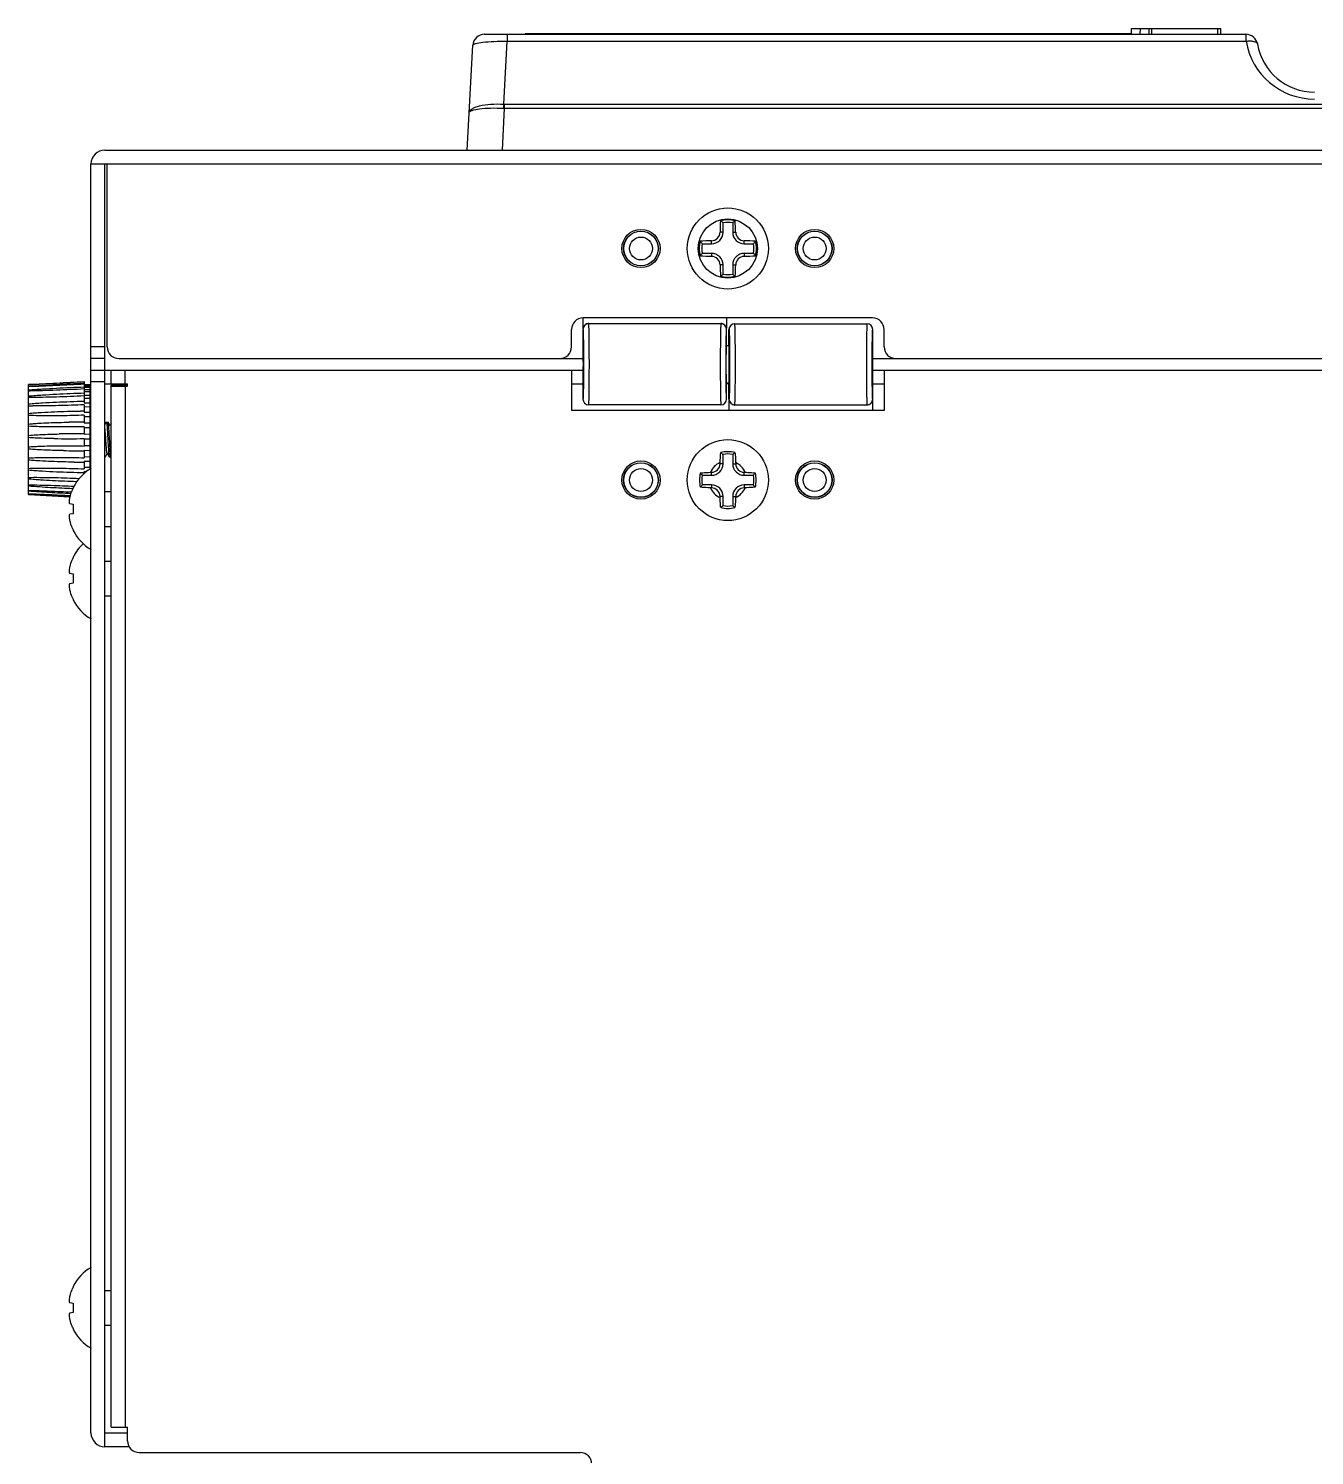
# Model space of a CAD drawing. Extents: x -425 to 6552, y -3049 to 3105.
# Drawn here: x 51.6 to 162.7, y -1162.9 to -1039.7 of the extents above; entities that cross this region are included whole.
import ezdxf

# ---------------------------------------------------------------- set-up
doc = ezdxf.new("R2010")
doc.units = 0
doc.layers.get('0').update_dxf_attribs({"linetype": 'CONTINUOUS'})

msp = doc.modelspace()

# ---------------------------------------------------------------- linework, layer by layer
at = {"color": 7, "linetype": 'CONTINUOUS'}
for p, q in [((90.99, -1040.19), (156.76, -1040.19)), ((92.95, -1040.19), (92.95, -1040.78)), ((94.51, -1040.14), (94.51, -1040.19)), ((146.87, -1040.14), (94.51, -1040.14)), ((146.51, -1040.14), (146.51, -1040.19)), ((146.87, -1040.19), (146.88, -1039.69)), ((146.88, -1039.69), (154.58, -1039.69)), ((147.63, -1040.19), (147.64, -1039.69)), ((148.39, -1040.19), (148.4, -1039.69)), ((148.62, -1040.19), (148.62, -1039.69)), ((154.33, -1040.19), (154.33, -1039.69)), ((154.59, -1040.19), (154.58, -1039.69)), ((156.76, -1040.19), (156.76, -1040.78)), ((89.51, -1050.19), (89.99, -1041.14)), ((92.66, -1046.22), (92.95, -1040.78)), ((92.95, -1040.78), (156.76, -1040.78)), ((92.66, -1046.22), (92.67, -1046.22)), ((92.67, -1046.22), (92.67, -1046.22)), ((92.67, -1046.22), (92.68, -1046.22)), ((92.68, -1046.22), (92.69, -1046.22)), ((92.69, -1046.22), (92.69, -1046.22)), ((92.69, -1046.22), (92.7, -1046.22)), ((92.7, -1046.22), (92.7, -1046.58)), ((92.7, -1046.22), (256.35, -1046.22)), ((92.7, -1046.58), (92.51, -1050.19)), ((92.7, -1046.58), (256.34, -1046.58)), ((58.21, -1050.19), (320.81, -1050.19)), ((57.01, -1160.99), (57.01, -1051.39)), ((57.01, -1051.39), (322.01, -1051.39)), ((58.21, -1162.19), (58.21, -1051.39)), ((58.41, -1067.19), (58.41, -1051.39)), ((111.6, -1057.28), (111.34, -1057.28)), ((111.6, -1057.28), (111.6, -1056.48)), ((112.43, -1056.48), (112.43, -1057.28)), ((112.43, -1057.28), (112.69, -1057.28)), ((109.8, -1058.28), (110.6, -1058.28)), ((110.6, -1058.28), (110.6, -1058.02)), ((113.43, -1058.28), (113.43, -1058.02)), ((113.43, -1058.28), (114.22, -1058.28)), ((110.6, -1059.11), (109.8, -1059.11)), ((110.6, -1059.11), (110.6, -1059.36)), ((113.43, -1059.11), (113.43, -1059.36)), ((114.22, -1059.11), (113.43, -1059.11)), ((111.6, -1060.11), (111.34, -1060.11)), ((111.6, -1060.9), (111.6, -1060.11)), ((112.43, -1060.11), (112.43, -1060.9)), ((112.43, -1060.11), (112.69, -1060.11)), ((99.51, -1065.56), (99.51, -1064.69)), ((124.51, -1064.69), (99.51, -1064.69)), ((111.9, -1064.69), (111.9, -1065.56)), ((98.51, -1067.19), (98.51, -1065.69)), ((99.5, -1065.69), (99.5, -1066.87)), ((99.64, -1065.34), (99.66, -1065.32)), ((100.01, -1065.17), (100, -1065.19)), ((111.41, -1065.19), (100, -1065.19)), ((100.01, -1065.17), (111.4, -1065.17)), ((111.41, -1065.19), (111.4, -1065.17)), ((111.75, -1065.32), (111.77, -1065.34)), ((111.91, -1066.87), (111.91, -1065.69)), ((112.11, -1067.09), (112.11, -1065.69)), ((112.61, -1065.19), (124.03, -1065.19)), ((124.53, -1071.69), (124.53, -1065.69)), ((125.51, -1067.19), (125.51, -1065.69)), ((58.21, -1067.19), (57.01, -1067.19)), ((111.87, -1066.88), (111.87, -1066.87)), ((112.13, -1067.09), (111.9, -1067.09)), ((112.16, -1067.09), (112.16, -1067.11)), ((58.21, -1068.19), (57.01, -1068.19)), ((59.41, -1068.19), (99.53, -1068.19)), ((124.53, -1068.19), (254.53, -1068.19)), ((57.01, -1069.19), (99.53, -1069.19)), ((58.76, -1070.39), (58.76, -1069.19)), ((59.96, -1070.39), (59.96, -1069.19)), ((98.51, -1069.19), (98.51, -1072.69)), ((124.53, -1069.19), (254.53, -1069.19)), ((125.51, -1069.19), (125.51, -1072.69)), ((51.62, -1070.44), (51.62, -1070.44)), ((51.62, -1079.58), (51.62, -1070.45)), ((56.42, -1070.19), (56.42, -1071.36)), ((56.42, -1070.44), (56.92, -1070.44)), ((56.42, -1070.46), (56.92, -1070.46)), ((56.42, -1070.55), (56.92, -1070.55)), ((56.42, -1070.66), (56.92, -1070.66)), ((56.42, -1070.86), (56.92, -1070.86)), ((56.92, -1070.44), (56.92, -1077.75)), ((57.01, -1070.19), (58.21, -1070.19)), ((58.21, -1070.39), (60.16, -1070.39)), ((58.76, -1160.49), (58.76, -1070.49)), ((58.76, -1070.49), (60.16, -1070.49)), ((58.76, -1070.59), (60.16, -1070.59)), ((59.96, -1070.49), (59.96, -1160.49)), ((60.16, -1070.59), (60.16, -1070.39)), ((98.51, -1070.39), (99.5, -1070.39)), ((99.5, -1070.52), (99.5, -1071.69)), ((111.87, -1070.52), (111.87, -1070.51)), ((111.9, -1070.29), (112.13, -1070.29)), ((112.11, -1070.39), (111.91, -1070.39)), ((111.91, -1071.69), (111.91, -1070.52)), ((112.11, -1071.69), (112.11, -1070.29)), ((112.16, -1070.28), (112.16, -1070.29)), ((124.53, -1070.39), (125.51, -1070.39)), ((51.63, -1071.55), (51.62, -1071.55)), ((56.42, -1071.05), (56.92, -1071.05)), ((56.42, -1071.36), (56.92, -1071.36)), ((56.42, -1071.43), (56.42, -1072.03)), ((56.42, -1071.62), (56.92, -1071.63)), ((56.42, -1072.03), (56.92, -1072.03)), ((56.42, -1072.19), (56.42, -1072.84)), ((111.41, -1072.19), (100, -1072.19)), ((112.13, -1072.69), (112.13, -1071.82)), ((112.28, -1072.06), (112.26, -1072.04)), ((112.61, -1072.19), (112.63, -1072.21)), ((112.61, -1072.19), (124.03, -1072.19)), ((124.01, -1072.21), (112.63, -1072.21)), ((124.01, -1072.21), (124.03, -1072.19)), ((124.38, -1072.04), (124.37, -1072.06)), ((124.51, -1071.82), (124.51, -1072.69)), ((56.42, -1072.35), (56.92, -1072.36)), ((56.42, -1072.84), (56.92, -1072.83)), ((56.42, -1073.09), (56.42, -1073.75)), ((56.42, -1073.2), (56.92, -1073.21)), ((125.51, -1072.69), (98.51, -1072.69)), ((56.42, -1073.75), (56.92, -1073.74)), ((56.42, -1074.08), (56.42, -1074.72)), ((56.42, -1074.14), (56.92, -1074.15)), ((56.42, -1074.72), (56.92, -1074.71)), ((56.92, -1073.69), (57.01, -1073.69)), ((58.33, -1073.7), (58.21, -1073.9)), ((58.33, -1073.7), (58.34, -1073.69)), ((58.34, -1073.69), (58.49, -1073.69)), ((58.5, -1073.7), (58.49, -1073.69)), ((58.68, -1074), (58.5, -1073.7)), ((58.76, -1073.82), (58.67, -1073.98)), ((56.42, -1075.12), (56.42, -1075.75)), ((56.42, -1075.13), (56.92, -1075.14)), ((56.42, -1075.71), (56.92, -1075.7)), ((56.42, -1076.12), (56.42, -1076.77)), ((56.42, -1076.12), (56.92, -1076.13)), ((56.42, -1076.68), (56.92, -1076.67)), ((56.42, -1077.07), (56.42, -1077.72)), ((56.42, -1077.07), (56.92, -1077.07)), ((56.92, -1076.69), (57.01, -1076.69)), ((58.25, -1076.69), (58.24, -1076.69)), ((58.25, -1076.69), (58.42, -1076.4)), ((58.41, -1076.38), (58.58, -1076.69)), ((58.58, -1076.69), (58.59, -1076.69)), ((58.59, -1076.69), (58.74, -1076.69)), ((111.34, -1077.28), (111.34, -1077.18)), ((111.6, -1077.28), (111.6, -1076.48)), ((112.43, -1076.48), (112.43, -1077.28)), ((112.68, -1077.18), (112.69, -1077.28)), ((56.42, -1077.59), (56.92, -1077.58)), ((56.42, -1077.93), (56.42, -1078.12)), ((56.42, -1077.93), (56.65, -1077.94)), ((109.8, -1078.28), (110.6, -1078.28)), ((110.5, -1078.02), (110.6, -1078.02)), ((110.6, -1078.28), (110.6, -1078.02)), ((111.6, -1077.28), (111.34, -1077.28)), ((112.43, -1077.28), (112.69, -1077.28)), ((113.43, -1078.28), (113.43, -1078.02)), ((113.43, -1078.02), (113.52, -1078.02)), ((113.43, -1078.28), (114.22, -1078.28)), ((51.62, -1078.47), (51.81, -1078.46)), ((51.62, -1079.86), (51.62, -1079.6)), ((55.46, -1079.34), (55.46, -1079.39)), ((110.6, -1079.11), (109.8, -1079.11)), ((110.6, -1079.36), (110.5, -1079.36)), ((110.6, -1079.11), (110.6, -1079.36)), ((113.43, -1079.11), (113.43, -1079.36)), ((114.22, -1079.11), (113.43, -1079.11)), ((113.52, -1079.36), (113.43, -1079.36)), ((51.62, -1079.94), (51.62, -1079.87)), ((51.62, -1079.94), (55.18, -1080.13)), ((55.19, -1080.09), (55.18, -1080.09)), ((55.19, -1080.09), (55.18, -1080.09)), ((55.18, -1080.73), (55.46, -1080.78)), ((55.46, -1080.78), (55.46, -1081.6)), ((58.21, -1079.69), (58.76, -1079.69)), ((111.6, -1080.11), (111.34, -1080.11)), ((111.34, -1080.2), (111.34, -1080.11)), ((111.6, -1080.9), (111.6, -1080.11)), ((112.43, -1080.11), (112.43, -1080.9)), ((112.43, -1080.11), (112.69, -1080.11)), ((112.69, -1080.11), (112.68, -1080.2)), ((55.46, -1081.6), (55.18, -1081.65)), ((55.46, -1082.99), (55.46, -1083.04)), ((58.21, -1082.69), (58.76, -1082.69)), ((55.46, -1085.34), (55.46, -1085.39)), ((58.21, -1085.69), (58.76, -1085.69)), ((55.18, -1086.73), (55.46, -1086.78)), ((55.46, -1086.78), (55.46, -1087.6)), ((55.46, -1087.6), (55.18, -1087.65)), ((55.46, -1088.99), (55.46, -1089.04)), ((58.21, -1088.69), (58.76, -1088.69)), ((55.46, -1148.34), (55.46, -1148.39)), ((55.18, -1149.73), (55.46, -1149.78)), ((55.46, -1149.78), (55.46, -1150.6)), ((58.21, -1148.69), (58.76, -1148.69)), ((55.46, -1150.6), (55.18, -1150.65)), ((55.46, -1151.99), (55.46, -1152.04)), ((58.21, -1151.69), (58.76, -1151.69)), ((58.21, -1160.99), (60.16, -1160.99)), ((58.76, -1160.49), (60.16, -1160.49)), ((60.16, -1161.69), (60.16, -1160.49)), ((60.3, -1162.19), (58.21, -1162.19)), ((61.16, -1162.69), (99.26, -1162.69))]:
    msp.add_line(p, q, dxfattribs=at)
for centre, radius in [((112.01, -1058.69), 3.5), ((112.01, -1058.69), 2.55), ((104.51, -1058.69), 1.65), ((104.51, -1058.69), 1.5), ((104.51, -1058.69), 1.49), ((119.51, -1058.69), 1.65), ((119.51, -1058.69), 1.5), ((119.51, -1058.69), 1.49), ((104.51, -1058.69), 0.986), ((119.51, -1058.69), 0.986), ((112.01, -1078.69), 3.5), ((104.51, -1078.69), 1.65), ((104.51, -1078.69), 1.5), ((119.51, -1078.69), 1.65), ((119.51, -1078.69), 1.5), ((104.51, -1078.69), 1.49), ((104.51, -1078.69), 0.986), ((119.51, -1078.69), 1.49), ((119.51, -1078.69), 0.986)]:
    msp.add_circle(centre, radius, dxfattribs=at)
for centre, radius, start, end in [((90.99, -1041.19), 1, 90, 177), ((156.76, -1041.19), 1, 9.5941, 90), ((162.68, -1039.78), 6, 189.5954, 269.9987), ((162.68, -1040.19), 5, 189.5941, 270), ((135.67, -1048.65), 43.08, 176.7646, 177.2354), ((92.73, -1044.79), 1.78, 267.2145, 269.0039), ((58.21, -1051.39), 1.2, 90, 180), ((112.01, -1058.69), 2.47, 75.0781, 104.9219), ((110.6, -1057.28), 1, 270, 0), ((110.58, -1057.26), 0.762, 271.5443, 358.4557), ((160.99, -1058.62), 49.67, 177.3222, 178.4476), ((106.83, -1062.23), 7.48, 50.3174, 52.4986), ((112.01, -1058.69), 2.25, 79.3916, 100.6084), ((117.2, -1062.23), 7.48, 127.5014, 129.6826), ((113.43, -1057.28), 1, 180, 270), ((63.59, -1058.6), 49.11, 1.5461, 2.6841), ((113.45, -1057.26), 0.762, 181.5432, 268.4568), ((112.01, -1058.69), 2.47, 165.0781, 194.9219), ((111.92, -1107.11), 49.11, 91.5461, 92.6841), ((115.56, -1053.5), 7.48, 217.5014, 219.6826), ((112.01, -1058.69), 2.25, 169.3916, 190.6084), ((112.08, -1107.67), 49.67, 87.3222, 88.4476), ((108.47, -1053.5), 7.48, 320.3174, 322.4986), ((112.01, -1058.69), 2.25, 349.3916, 10.6084), ((112.01, -1058.69), 2.47, 345.0781, 14.9219), ((115.56, -1063.88), 7.48, 140.3174, 142.4986), ((111.94, -1009.71), 49.67, 267.3222, 268.4476), ((110.6, -1060.11), 1, 0, 90), ((110.58, -1060.13), 0.762, 1.5442, 88.4558), ((113.43, -1060.11), 1, 90, 180), ((113.45, -1060.13), 0.762, 91.5432, 178.4568), ((112.1, -1010.27), 49.11, 271.5461, 272.6841), ((108.47, -1063.88), 7.48, 37.5014, 39.6826), ((160.44, -1058.78), 49.11, 181.5461, 182.6841), ((106.83, -1055.15), 7.48, 307.5014, 309.6826), ((112.01, -1058.69), 2.47, 255.0781, 284.9219), ((112.01, -1058.69), 2.25, 259.3916, 280.6084), ((117.2, -1055.15), 7.48, 230.3174, 232.4986), ((63.04, -1058.76), 49.67, 357.3222, 358.4476), ((99.51, -1065.69), 1, 90, 180), ((124.51, -1065.69), 1, 0, 90), ((100, -1065.69), 0.5, 90.007, 180.0031), ((111.41, -1065.69), 0.5, 359.9968, 89.9929), ((112.61, -1065.69), 0.5, 90.0073, 179.9816), ((124.03, -1065.69), 0.5, 0.0184, 89.9927), ((59.41, -1067.19), 1, 180, 270), ((97.51, -1067.19), 1, 270, 0), ((126.51, -1067.19), 1, 180, 270), ((52.28, -1054.63), 17.65, 267.8345, 269.085), ((100, -1071.69), 0.5, 180.0184, 269.9927), ((111.41, -1071.69), 0.5, 270.0073, 359.9816), ((112.61, -1071.69), 0.5, 179.9968, 269.9929), ((124.03, -1071.69), 0.5, 270.007, 0.0031), ((57.67, -1163.18), 90.46, 90.7949, 91.001), ((55.7, -1157.72), 83.02, 89.507, 91.0027), ((56.66, -1160.42), 86.74, 90.1604, 91.0078), ((55.21, -993.98), 81.14, 269.0121, 270.8488), ((56.14, -991.45), 84.71, 268.9921, 270.1889), ((57.12, -988.66), 88.5, 268.9952, 269.5433), ((112.01, -1078.69), 1.65, 113.9144, 156.0856), ((112.01, -1078.69), 2.45, 75.4662, 104.5338), ((106.85, -1082.2), 7.43, 50.315, 52.298), ((112.01, -1078.69), 2.25, 79.3916, 100.6084), ((117.17, -1082.2), 7.43, 127.702, 129.685), ((112.01, -1078.69), 1.65, 23.9144, 66.0856), ((59.08, -1081.19), 4.06, 120.5102, 152.9431), ((112.01, -1078.69), 2.45, 165.4662, 194.5338), ((115.52, -1073.53), 7.43, 217.702, 219.685), ((112.01, -1078.69), 2.25, 169.3916, 190.6084), ((110.6, -1077.28), 1, 270, 0), ((110.58, -1077.26), 0.762, 271.5433, 358.4567), ((113.43, -1077.28), 1, 180, 270), ((113.45, -1077.26), 0.762, 181.5433, 268.4567), ((108.5, -1073.53), 7.43, 320.315, 322.298), ((112.01, -1078.69), 2.25, 349.3916, 10.6084), ((112.01, -1078.69), 2.45, 345.4662, 14.5338), ((59.14, -1081.19), 4.1, 155.8793, 163.4593), ((59.13, -1081.18), 4.08, 153.969, 155.8727), ((115.52, -1083.85), 7.43, 140.315, 142.298), ((112.01, -1078.69), 1.65, 203.9144, 246.0856), ((110.6, -1080.11), 1, 0, 90), ((110.58, -1080.13), 0.762, 1.5443, 88.4557), ((113.43, -1080.11), 1, 90, 180), ((112.01, -1078.69), 1.65, 293.9144, 336.0856), ((113.45, -1080.13), 0.762, 91.5443, 178.4557), ((108.5, -1083.85), 7.43, 37.702, 39.685), ((57.46, -1080.74), 2.36, 165.0534, 167.0143), ((59.15, -1081.19), 4.1, 163.4611, 165.0615), ((106.85, -1075.18), 7.43, 307.702, 309.685), ((112.01, -1078.69), 2.45, 255.4662, 284.5338), ((112.01, -1078.69), 2.25, 259.3916, 280.6084), ((117.17, -1075.18), 7.43, 230.315, 232.298), ((57.46, -1081.64), 2.36, 192.9858, 194.9466), ((59.15, -1081.19), 4.1, 194.9385, 196.5389), ((59.14, -1081.2), 4.1, 196.5407, 204.1207), ((59.13, -1081.2), 4.08, 204.1273, 206.031), ((59.08, -1081.19), 4.06, 207.0569, 239.4898), ((59.08, -1087.19), 4.06, 132.3913, 152.9431), ((59.14, -1087.19), 4.1, 155.8793, 163.4593), ((59.13, -1087.18), 4.08, 153.969, 155.8727), ((57.46, -1086.74), 2.36, 165.0534, 167.0143), ((59.15, -1087.19), 4.1, 163.4611, 165.0615), ((57.46, -1087.64), 2.36, 192.9858, 194.9466), ((59.15, -1087.19), 4.1, 194.9385, 196.5389), ((59.14, -1087.2), 4.1, 196.5407, 204.1207), ((59.13, -1087.2), 4.08, 204.1273, 206.031), ((59.08, -1087.19), 4.06, 207.0569, 239.4898), ((59.08, -1150.19), 4.06, 120.5102, 152.9431), ((59.14, -1150.19), 4.1, 155.8793, 163.4593), ((59.13, -1150.18), 4.08, 153.969, 155.8727), ((57.46, -1149.74), 2.36, 165.0534, 167.0143), ((59.15, -1150.19), 4.1, 163.4611, 165.0615), ((57.46, -1150.64), 2.36, 192.9858, 194.9466), ((59.15, -1150.19), 4.1, 194.9385, 196.5389), ((59.14, -1150.2), 4.1, 196.5407, 204.1207), ((59.13, -1150.2), 4.08, 204.1273, 206.031), ((59.08, -1150.19), 4.06, 207.0569, 239.4898), ((58.21, -1160.99), 1.2, 180, 270), ((61.16, -1161.69), 1, 180, 270), ((99.26, -1163.69), 1, 0, 90)]:
    msp.add_arc(centre, radius, start, end, dxfattribs=at)
for centre, major_axis, ratio, start_param, end_param in [((100.01, -1065.67), (-0.354, -0.354), 0.999695, 3.926839, 4.712389), ((111.4, -1065.67), (-0.354, 0.354), 0.999695, 4.712389, 5.497939), ((99.5, -1068.69), (0, 1.82), 0.017455, 3.141593, 6.283185), ((112.11, -1068.69), (0, 1.75), 0.017455, -2.724537, -0.417055), ((112.63, -1071.71), (0.354, -0.354), 0.999695, 4.712389, 5.497939), ((124.01, -1071.71), (0.354, 0.354), 0.999695, 3.926839, 4.712389)]:
    msp.add_ellipse(centre, major_axis=major_axis, ratio=ratio, start_param=start_param, end_param=end_param, dxfattribs=at)
for points, knots in [([(89.99, -1041.14), (89.99, -1041.11), (90.07, -1041.04), (90.35, -1040.94), (90.95, -1040.85), (91.86, -1040.79), (92.56, -1040.78), (92.95, -1040.78)], [0, 0, 0, 0, 0.031421, 0.090586, 0.302099, 0.620096, 1, 1, 1, 1]), ([(156.76, -1040.78), (156.88, -1040.77), (157.11, -1040.75), (157.44, -1040.78), (157.72, -1040.9), (157.75, -1041.02)], [0, 0, 0, 0, 0.342118, 0.637997, 1, 1, 1, 1]), ([(89.68, -1046.95), (89.69, -1046.81), (89.89, -1046.62), (90.22, -1046.48), (90.75, -1046.31), (91.58, -1046.21), (92.28, -1046.2), (92.66, -1046.22)], [0, 0, 0, 0, 0.124611, 0.220953, 0.341779, 0.645327, 1, 1, 1, 1]), ([(89.68, -1046.95), (89.69, -1046.91), (89.76, -1046.82), (90.06, -1046.7), (90.66, -1046.6), (91.57, -1046.54), (92.27, -1046.56), (92.64, -1046.57)], [0, 0, 0, 0, 0.037839, 0.100644, 0.314921, 0.628901, 1, 1, 1, 1]), ([(99.5, -1065.69), (99.5, -1065.69), (99.5, -1065.7), (99.5, -1065.71), (99.51, -1065.74), (99.51, -1065.77), (99.51, -1065.81), (99.51, -1065.89), (99.52, -1066.01), (99.52, -1066.18), (99.53, -1066.38), (99.53, -1066.61), (99.54, -1066.78), (99.54, -1066.86)], [0, 0, 0, 0, 0.004589, 0.017035, 0.037726, 0.066684, 0.103822, 0.149021, 0.263015, 0.407177, 0.579628, 0.778112, 1, 1, 1, 1]), ([(100.05, -1068.69), (100.05, -1068.46), (100.05, -1068.02), (100.04, -1067.37), (100.04, -1066.86), (100.04, -1066.48), (100.03, -1066.22), (100.03, -1066), (100.03, -1065.79), (100.02, -1065.62), (100.02, -1065.47), (100.01, -1065.37), (100.01, -1065.3), (100.01, -1065.26), (100, -1065.23), (100, -1065.21), (100, -1065.2), (100, -1065.19), (100, -1065.19)], [0, 0, 0, 0, 0.194705, 0.382115, 0.55507, 0.634043, 0.706815, 0.7725, 0.830598, 0.880745, 0.922576, 0.955732, 0.968951, 0.979876, 0.988468, 0.99469, 0.998516, 1, 1, 1, 1]), ([(111.41, -1065.19), (111.41, -1065.19), (111.41, -1065.2), (111.41, -1065.21), (111.41, -1065.23), (111.4, -1065.26), (111.4, -1065.3), (111.4, -1065.37), (111.39, -1065.47), (111.39, -1065.62), (111.38, -1065.79), (111.38, -1066), (111.38, -1066.22), (111.37, -1066.48), (111.37, -1066.86), (111.36, -1067.37), (111.36, -1068.02), (111.36, -1068.69), (111.36, -1069.36), (111.36, -1070.01), (111.37, -1070.53), (111.37, -1070.9), (111.38, -1071.16), (111.38, -1071.39), (111.38, -1071.59), (111.39, -1071.77), (111.39, -1071.91), (111.4, -1072.01), (111.4, -1072.08), (111.4, -1072.12), (111.41, -1072.15), (111.41, -1072.17), (111.41, -1072.18), (111.41, -1072.19), (111.41, -1072.19)], [0, 0, 0, 0, 0.000742, 0.002655, 0.005766, 0.010062, 0.015524, 0.022134, 0.038712, 0.059628, 0.084701, 0.11375, 0.146592, 0.182978, 0.222465, 0.308943, 0.402648, 0.5, 0.597352, 0.691057, 0.777535, 0.817022, 0.853408, 0.88625, 0.915299, 0.940372, 0.961288, 0.977866, 0.984476, 0.989938, 0.994234, 0.997345, 0.999258, 1, 1, 1, 1]), ([(111.87, -1066.87), (111.87, -1066.78), (111.88, -1066.61), (111.88, -1066.38), (111.88, -1066.18), (111.89, -1066.01), (111.89, -1065.89), (111.9, -1065.82), (111.9, -1065.77), (111.9, -1065.74), (111.91, -1065.71), (111.91, -1065.7), (111.91, -1065.69), (111.91, -1065.69)], [0, 0, 0, 0, 0.221881, 0.420356, 0.592803, 0.736962, 0.850966, 0.896165, 0.933308, 0.96227, 0.982968, 0.99542, 1, 1, 1, 1]), ([(112.11, -1065.69), (112.12, -1065.69), (112.12, -1065.7), (112.12, -1065.72), (112.12, -1065.75), (112.13, -1065.79), (112.13, -1065.84), (112.13, -1065.93), (112.14, -1066.08), (112.14, -1066.28), (112.15, -1066.52), (112.15, -1066.79), (112.16, -1066.99), (112.16, -1067.09)], [0, 0, 0, 0, 0.004532, 0.017162, 0.038177, 0.067551, 0.105168, 0.150896, 0.265963, 0.410917, 0.583464, 0.780881, 1, 1, 1, 1]), ([(112.61, -1072.19), (112.62, -1072.19), (112.62, -1072.18), (112.62, -1072.17), (112.62, -1072.15), (112.62, -1072.12), (112.63, -1072.08), (112.63, -1072.01), (112.63, -1071.91), (112.64, -1071.77), (112.64, -1071.59), (112.65, -1071.39), (112.65, -1071.16), (112.65, -1070.9), (112.66, -1070.53), (112.66, -1070.01), (112.67, -1069.36), (112.67, -1068.69), (112.67, -1068.02), (112.66, -1067.37), (112.66, -1066.86), (112.65, -1066.48), (112.65, -1066.22), (112.65, -1066), (112.64, -1065.79), (112.64, -1065.62), (112.63, -1065.47), (112.63, -1065.37), (112.63, -1065.3), (112.62, -1065.26), (112.62, -1065.23), (112.62, -1065.21), (112.62, -1065.2), (112.62, -1065.19), (112.61, -1065.19)], [0, 0, 0, 0, 0.000742, 0.002655, 0.005766, 0.010062, 0.015524, 0.022134, 0.038712, 0.059628, 0.084701, 0.11375, 0.146592, 0.182978, 0.222465, 0.308943, 0.402648, 0.5, 0.597352, 0.691057, 0.777535, 0.817022, 0.853408, 0.88625, 0.915299, 0.940372, 0.961288, 0.977866, 0.984476, 0.989938, 0.994234, 0.997345, 0.999258, 1, 1, 1, 1]), ([(124.03, -1065.19), (124.03, -1065.19), (124.03, -1065.2), (124.02, -1065.21), (124.02, -1065.23), (124.02, -1065.26), (124.02, -1065.3), (124.01, -1065.37), (124.01, -1065.47), (124.01, -1065.62), (124, -1065.79), (124, -1066), (123.99, -1066.22), (123.99, -1066.48), (123.99, -1066.86), (123.98, -1067.37), (123.98, -1068.02), (123.98, -1068.46), (123.98, -1068.69)], [0, 0, 0, 0, 0.001484, 0.00531, 0.011532, 0.020124, 0.031049, 0.044268, 0.077424, 0.119255, 0.169402, 0.2275, 0.293185, 0.365957, 0.44493, 0.617885, 0.805295, 1, 1, 1, 1]), ([(124.48, -1068.69), (124.48, -1068.5), (124.48, -1068.11), (124.48, -1067.56), (124.49, -1067.04), (124.49, -1066.65), (124.5, -1066.38), (124.5, -1066.2), (124.51, -1066.05), (124.51, -1065.93), (124.51, -1065.83), (124.52, -1065.76), (124.52, -1065.73), (124.53, -1065.71), (124.53, -1065.7), (124.53, -1065.69), (124.53, -1065.69)], [0, 0, 0, 0, 0.195325, 0.383104, 0.55612, 0.707685, 0.773563, 0.831964, 0.88233, 0.924173, 0.957097, 0.980791, 0.989104, 0.995043, 0.998625, 1, 1, 1, 1]), ([(99.54, -1066.86), (99.54, -1067), (99.55, -1067.61), (99.55, -1068.22), (99.55, -1068.69)], [0, 0, 0, 0, 0.225621, 1, 1, 1, 1]), ([(111.86, -1068.69), (111.86, -1068.53), (111.86, -1067.93), (111.87, -1067.32), (111.87, -1066.88)], [0, 0, 0, 0, 0.267283, 1, 1, 1, 1]), ([(111.88, -1068.69), (111.88, -1068.38), (111.88, -1067.85), (111.89, -1067.31), (111.9, -1067.09)], [0, 0, 0, 0, 0.581146, 1, 1, 1, 1]), ([(111.9, -1067.09), (111.9, -1067.04), (111.9, -1066.97), (111.91, -1066.9), (111.91, -1066.88)], [0, 0, 0, 0, 0.66249, 1, 1, 1, 1]), ([(111.91, -1066.88), (111.91, -1066.87), (111.91, -1066.87), (111.91, -1066.87), (111.91, -1066.87)], [0, 0, 0, 0, 0.715478, 1, 1, 1, 1]), ([(112.16, -1067.11), (112.16, -1067.63), (112.17, -1068.69), (112.16, -1069.75), (112.16, -1070.28)], [0, 0, 0, 0, 0.499963, 1, 1, 1, 1]), ([(99.55, -1068.69), (99.55, -1068.85), (99.55, -1069.46), (99.54, -1070.07), (99.54, -1070.52)], [0, 0, 0, 0, 0.267599, 1, 1, 1, 1]), ([(100, -1072.19), (100, -1072.19), (100, -1072.18), (100, -1072.17), (100, -1072.15), (100.01, -1072.12), (100.01, -1072.08), (100.01, -1072.01), (100.02, -1071.91), (100.02, -1071.77), (100.03, -1071.59), (100.03, -1071.39), (100.03, -1071.16), (100.04, -1070.9), (100.04, -1070.53), (100.04, -1070.01), (100.05, -1069.36), (100.05, -1068.92), (100.05, -1068.69)], [0, 0, 0, 0, 0.001484, 0.00531, 0.011532, 0.020124, 0.031049, 0.044268, 0.077424, 0.119255, 0.169402, 0.2275, 0.293185, 0.365957, 0.44493, 0.617885, 0.805295, 1, 1, 1, 1]), ([(111.87, -1070.51), (111.87, -1070.37), (111.86, -1069.77), (111.86, -1069.16), (111.86, -1068.69)], [0, 0, 0, 0, 0.225984, 1, 1, 1, 1]), ([(111.9, -1070.29), (111.89, -1070.07), (111.88, -1069.54), (111.88, -1069), (111.88, -1068.69)], [0, 0, 0, 0, 0.418833, 1, 1, 1, 1]), ([(123.98, -1068.69), (123.98, -1068.92), (123.98, -1069.36), (123.98, -1070.01), (123.99, -1070.53), (123.99, -1070.9), (123.99, -1071.16), (124, -1071.39), (124, -1071.59), (124.01, -1071.77), (124.01, -1071.91), (124.01, -1072.01), (124.02, -1072.08), (124.02, -1072.12), (124.02, -1072.15), (124.02, -1072.17), (124.03, -1072.18), (124.03, -1072.19), (124.03, -1072.19)], [0, 0, 0, 0, 0.194705, 0.382115, 0.55507, 0.634043, 0.706815, 0.7725, 0.830598, 0.880745, 0.922576, 0.955732, 0.968951, 0.979876, 0.988468, 0.99469, 0.998516, 1, 1, 1, 1]), ([(124.53, -1071.69), (124.53, -1071.69), (124.53, -1071.69), (124.53, -1071.68), (124.52, -1071.66), (124.52, -1071.62), (124.51, -1071.55), (124.51, -1071.46), (124.51, -1071.33), (124.5, -1071.18), (124.5, -1071.01), (124.49, -1070.73), (124.49, -1070.34), (124.48, -1069.83), (124.48, -1069.27), (124.48, -1068.89), (124.48, -1068.69)], [0, 0, 0, 0, 0.001375, 0.004957, 0.010896, 0.019209, 0.042903, 0.075827, 0.11767, 0.168036, 0.226437, 0.292315, 0.44388, 0.616896, 0.804675, 1, 1, 1, 1]), ([(51.62, -1070.44), (52.42, -1070.4), (54.02, -1070.32), (55.62, -1070.23), (56.42, -1070.19)], [0, 0, 0, 0, 0.499769, 1, 1, 1, 1]), ([(56.42, -1070.21), (55.62, -1070.25), (54.02, -1070.34), (52.42, -1070.42), (51.62, -1070.45)], [0, 0, 0, 0, 0.50028, 1, 1, 1, 1]), ([(51.62, -1070.58), (52.02, -1070.55), (52.82, -1070.5), (54.42, -1070.41), (55.62, -1070.35), (56.42, -1070.31)], [0, 0, 0, 0, 0.249829, 0.499884, 1, 1, 1, 1]), ([(56.42, -1070.41), (55.62, -1070.46), (54.42, -1070.52), (52.82, -1070.59), (52.02, -1070.62), (51.62, -1070.63)], [0, 0, 0, 0, 0.500362, 0.75039, 1, 1, 1, 1]), ([(51.62, -1070.91), (51.82, -1070.89), (52.22, -1070.86), (53.01, -1070.81), (54.02, -1070.75), (55.22, -1070.69), (56.02, -1070.66), (56.42, -1070.64)], [0, 0, 0, 0, 0.124931, 0.249941, 0.5, 0.750034, 1, 1, 1, 1]), ([(56.42, -1070.82), (56.02, -1070.85), (55.22, -1070.88), (54.02, -1070.93), (53.02, -1070.97), (52.22, -1070.99), (51.82, -1071), (51.62, -1071)], [0, 0, 0, 0, 0.250242, 0.500403, 0.750415, 0.875309, 1, 1, 1, 1]), ([(99.54, -1070.52), (99.54, -1070.61), (99.53, -1070.77), (99.53, -1071), (99.52, -1071.2), (99.52, -1071.37), (99.51, -1071.49), (99.51, -1071.57), (99.51, -1071.61), (99.51, -1071.64), (99.5, -1071.67), (99.5, -1071.68), (99.5, -1071.69), (99.5, -1071.69)], [0, 0, 0, 0, 0.221888, 0.420372, 0.592823, 0.736985, 0.850979, 0.896178, 0.933316, 0.962274, 0.982964, 0.995411, 1, 1, 1, 1]), ([(111.91, -1071.69), (111.91, -1071.69), (111.91, -1071.68), (111.91, -1071.67), (111.9, -1071.64), (111.9, -1071.61), (111.9, -1071.57), (111.89, -1071.49), (111.89, -1071.37), (111.88, -1071.2), (111.88, -1071), (111.88, -1070.77), (111.87, -1070.6), (111.87, -1070.52)], [0, 0, 0, 0, 0.004558, 0.017015, 0.03773, 0.066701, 0.103842, 0.149037, 0.263036, 0.407196, 0.579643, 0.778118, 1, 1, 1, 1]), ([(111.91, -1070.51), (111.91, -1070.48), (111.9, -1070.41), (111.9, -1070.34), (111.9, -1070.29)], [0, 0, 0, 0, 0.337531, 1, 1, 1, 1]), ([(111.91, -1070.52), (111.91, -1070.52), (111.91, -1070.51), (111.91, -1070.51), (111.91, -1070.51)], [0, 0, 0, 0, 0.284523, 1, 1, 1, 1]), ([(112.16, -1070.29), (112.16, -1070.39), (112.15, -1070.59), (112.15, -1070.86), (112.14, -1071.1), (112.14, -1071.31), (112.13, -1071.45), (112.13, -1071.54), (112.13, -1071.59), (112.12, -1071.63), (112.12, -1071.67), (112.12, -1071.68), (112.12, -1071.69), (112.11, -1071.69)], [0, 0, 0, 0, 0.219116, 0.416533, 0.58908, 0.734034, 0.849102, 0.894835, 0.932456, 0.961826, 0.982826, 0.995448, 1, 1, 1, 1]), ([(51.62, -1071.43), (51.82, -1071.41), (52.22, -1071.38), (53.01, -1071.32), (54.02, -1071.27), (55.22, -1071.21), (56.02, -1071.18), (56.42, -1071.17)], [0, 0, 0, 0, 0.125002, 0.250038, 0.500094, 0.750091, 1, 1, 1, 1]), ([(51.62, -1072.11), (51.82, -1072.09), (52.22, -1072.06), (53.01, -1072.01), (54.02, -1071.96), (55.22, -1071.91), (56.02, -1071.88), (56.42, -1071.87)], [0, 0, 0, 0, 0.125053, 0.250103, 0.500151, 0.750121, 1, 1, 1, 1]), ([(56.42, -1071.43), (56.02, -1071.45), (55.22, -1071.48), (54.02, -1071.52), (53.02, -1071.55), (52.22, -1071.56), (51.82, -1071.56), (51.63, -1071.55)], [0, 0, 0, 0, 0.250243, 0.500391, 0.750391, 0.875285, 1, 1, 1, 1]), ([(56.42, -1072.19), (55.68, -1072.22), (54.58, -1072.26), (53.1, -1072.28), (52.37, -1072.28), (52, -1072.28)], [0, 0, 0, 0, 0.500256, 0.750236, 1, 1, 1, 1]), ([(51.62, -1072.93), (51.8, -1072.91), (52.17, -1072.88), (52.92, -1072.83), (53.85, -1072.79), (54.97, -1072.75), (55.72, -1072.73), (56.09, -1072.73)], [0, 0, 0, 0, 0.125071, 0.250118, 0.50015, 0.750111, 1, 1, 1, 1]), ([(56.42, -1073.09), (55.76, -1073.11), (54.78, -1073.14), (53.47, -1073.15), (52.82, -1073.14), (52.49, -1073.14)], [0, 0, 0, 0, 0.500144, 0.750123, 1, 1, 1, 1]), ([(51.62, -1073.85), (51.76, -1073.84), (52.06, -1073.81), (52.64, -1073.77), (53.37, -1073.74), (54.25, -1073.71), (54.84, -1073.7), (55.13, -1073.69)], [0, 0, 0, 0, 0.125055, 0.250086, 0.5001, 0.75007, 1, 1, 1, 1]), ([(53.09, -1074.1), (52.85, -1074.09), (52.35, -1074.08), (51.86, -1074.06), (51.62, -1074.04)], [0, 0, 0, 0, 0.500111, 1, 1, 1, 1]), ([(51.62, -1074.83), (51.84, -1074.81), (52.27, -1074.78), (53.15, -1074.74), (53.81, -1074.72), (54.25, -1074.71)], [0, 0, 0, 0, 0.250022, 0.500029, 1, 1, 1, 1]), ([(56.42, -1074.08), (55.86, -1074.09), (54.76, -1074.11), (53.65, -1074.11), (53.09, -1074.1)], [0, 0, 0, 0, 0.500063, 1, 1, 1, 1]), ([(58.27, -1074.82), (58.26, -1074.7), (58.24, -1074.49), (58.22, -1074.28), (58.21, -1074.19)], [0, 0, 0, 0, 0.56356, 1, 1, 1, 1]), ([(58.34, -1073.69), (58.34, -1073.69), (58.35, -1073.7), (58.36, -1073.72), (58.36, -1073.76), (58.37, -1073.81), (58.38, -1073.87), (58.39, -1073.98), (58.4, -1074.14), (58.42, -1074.37), (58.43, -1074.62), (58.45, -1074.9), (58.46, -1075.09), (58.46, -1075.19)], [0, 0, 0, 0, 0.00705, 0.022262, 0.046517, 0.079768, 0.121781, 0.172173, 0.296173, 0.447098, 0.619199, 0.805882, 1, 1, 1, 1]), ([(58.62, -1075.19), (58.61, -1075.01), (58.59, -1074.75), (58.57, -1074.41), (58.56, -1074.19), (58.55, -1074.01), (58.53, -1073.88), (58.52, -1073.8), (58.52, -1073.75), (58.51, -1073.72), (58.5, -1073.7), (58.5, -1073.7)], [0, 0, 0, 0, 0.36194, 0.527483, 0.675108, 0.799813, 0.897413, 0.935013, 0.964729, 0.98639, 1, 1, 1, 1]), ([(53.82, -1075.11), (53.45, -1075.11), (52.9, -1075.09), (52.17, -1075.06), (51.8, -1075.04), (51.62, -1075.02)], [0, 0, 0, 0, 0.500014, 0.750015, 1, 1, 1, 1]), ([(51.62, -1075.82), (51.77, -1075.81), (52.08, -1075.79), (52.7, -1075.76), (53.16, -1075.75), (53.47, -1075.74)], [0, 0, 0, 0, 0.24995, 0.499946, 1, 1, 1, 1]), ([(53.47, -1075.74), (53.96, -1075.74), (54.94, -1075.73), (55.93, -1075.74), (56.42, -1075.75)], [0, 0, 0, 0, 0.499973, 1, 1, 1, 1]), ([(58.41, -1076.38), (58.4, -1076.38), (58.4, -1076.36), (58.39, -1076.32), (58.38, -1076.27), (58.37, -1076.18), (58.35, -1076.03), (58.34, -1075.83), (58.32, -1075.6), (58.3, -1075.26), (58.28, -1075), (58.27, -1074.82)], [0, 0, 0, 0, 0.015324, 0.039363, 0.072041, 0.113052, 0.218098, 0.349557, 0.501094, 0.665369, 1, 1, 1, 1]), ([(58.46, -1075.19), (58.47, -1075.37), (58.49, -1075.64), (58.51, -1075.97), (58.52, -1076.19), (58.54, -1076.38), (58.55, -1076.5), (58.56, -1076.59), (58.57, -1076.63), (58.57, -1076.66), (58.58, -1076.68), (58.58, -1076.69)], [0, 0, 0, 0, 0.361942, 0.52748, 0.675098, 0.799802, 0.897409, 0.935012, 0.964729, 0.98639, 1, 1, 1, 1]), ([(58.74, -1076.69), (58.74, -1076.69), (58.73, -1076.68), (58.73, -1076.66), (58.72, -1076.62), (58.71, -1076.57), (58.7, -1076.51), (58.69, -1076.4), (58.68, -1076.24), (58.66, -1076.01), (58.65, -1075.76), (58.63, -1075.48), (58.62, -1075.29), (58.62, -1075.19)], [0, 0, 0, 0, 0.00705, 0.022261, 0.046516, 0.079768, 0.121784, 0.172178, 0.296177, 0.447096, 0.619194, 0.805883, 1, 1, 1, 1]), ([(54.65, -1076.14), (54.14, -1076.14), (53.38, -1076.12), (52.37, -1076.07), (51.87, -1076.04), (51.62, -1076.01)], [0, 0, 0, 0, 0.499937, 0.749949, 1, 1, 1, 1]), ([(51.62, -1076.78), (51.81, -1076.77), (52.21, -1076.75), (52.6, -1076.74), (52.8, -1076.74)], [0, 0, 0, 0, 0.499856, 1, 1, 1, 1]), ([(55.57, -1077.15), (55.24, -1077.14), (54.58, -1077.12), (53.59, -1077.09), (52.77, -1077.05), (52.11, -1077.01), (51.78, -1076.98), (51.62, -1076.97)], [0, 0, 0, 0, 0.24991, 0.499874, 0.749896, 0.874935, 1, 1, 1, 1]), ([(52.8, -1076.74), (53.4, -1076.73), (54.61, -1076.73), (55.81, -1076.75), (56.42, -1076.77)], [0, 0, 0, 0, 0.4999, 1, 1, 1, 1]), ([(111.34, -1077.18), (111.35, -1077.11), (111.36, -1076.82), (111.38, -1076.53), (111.4, -1076.32)], [0, 0, 0, 0, 0.261482, 1, 1, 1, 1]), ([(112.63, -1076.32), (112.64, -1076.39), (112.66, -1076.67), (112.68, -1076.96), (112.68, -1077.18)], [0, 0, 0, 0, 0.236218, 1, 1, 1, 1]), ([(56.42, -1078.07), (56.02, -1078.06), (55.22, -1078.04), (54.02, -1078), (53.01, -1077.95), (52.22, -1077.9), (51.82, -1077.86), (51.62, -1077.84)], [0, 0, 0, 0, 0.249875, 0.499838, 0.749879, 0.874931, 1, 1, 1, 1]), ([(52.25, -1077.66), (52.6, -1077.65), (53.29, -1077.65), (54.68, -1077.67), (55.72, -1077.7), (56.42, -1077.72)], [0, 0, 0, 0, 0.249829, 0.499807, 1, 1, 1, 1]), ([(109.64, -1078.08), (109.71, -1078.07), (110, -1078.04), (110.28, -1078.03), (110.5, -1078.02)], [0, 0, 0, 0, 0.236214, 1, 1, 1, 1]), ([(113.52, -1078.02), (113.6, -1078.02), (113.89, -1078.03), (114.17, -1078.05), (114.39, -1078.08)], [0, 0, 0, 0, 0.261447, 1, 1, 1, 1]), ([(55.77, -1078.84), (55.42, -1078.82), (54.73, -1078.8), (53.69, -1078.75), (52.83, -1078.7), (52.13, -1078.65), (51.79, -1078.62), (51.62, -1078.6)], [0, 0, 0, 0, 0.249915, 0.499901, 0.749944, 0.874979, 1, 1, 1, 1]), ([(51.62, -1079.11), (51.94, -1079.11), (52.59, -1079.12), (53.9, -1079.15), (54.88, -1079.19), (55.53, -1079.22)], [0, 0, 0, 0, 0.249586, 0.499589, 1, 1, 1, 1]), ([(55.43, -1079.44), (54.8, -1079.42), (53.84, -1079.37), (52.57, -1079.29), (51.93, -1079.25), (51.62, -1079.22)], [0, 0, 0, 0, 0.499998, 0.750043, 1, 1, 1, 1]), ([(51.62, -1079.58), (51.92, -1079.59), (52.54, -1079.6), (53.77, -1079.65), (54.7, -1079.69), (55.32, -1079.72)], [0, 0, 0, 0, 0.249579, 0.499589, 1, 1, 1, 1]), ([(55.26, -1079.87), (54.65, -1079.84), (53.74, -1079.79), (52.53, -1079.72), (51.92, -1079.68), (51.62, -1079.65)], [0, 0, 0, 0, 0.500112, 0.750152, 1, 1, 1, 1]), ([(51.81, -1078.46), (52.16, -1078.45), (52.86, -1078.46), (54.25, -1078.48), (55.3, -1078.52), (55.99, -1078.55)], [0, 0, 0, 0, 0.249704, 0.499689, 1, 1, 1, 1]), ([(110.5, -1079.36), (110.43, -1079.36), (110.14, -1079.35), (109.85, -1079.33), (109.64, -1079.31)], [0, 0, 0, 0, 0.261447, 1, 1, 1, 1]), ([(114.39, -1079.31), (114.32, -1079.31), (114.03, -1079.34), (113.74, -1079.35), (113.52, -1079.36)], [0, 0, 0, 0, 0.236214, 1, 1, 1, 1]), ([(51.62, -1079.86), (51.92, -1079.87), (52.51, -1079.9), (53.71, -1079.95), (54.61, -1080), (55.21, -1080.03)], [0, 0, 0, 0, 0.249614, 0.499634, 1, 1, 1, 1]), ([(55.18, -1080.09), (54.59, -1080.06), (53.7, -1080.01), (52.51, -1079.95), (51.91, -1079.91), (51.62, -1079.89)], [0, 0, 0, 0, 0.500228, 0.750261, 1, 1, 1, 1]), ([(55.16, -1080.21), (55.15, -1080.28), (55.13, -1080.37), (55.12, -1080.49), (55.12, -1080.57), (55.12, -1080.64), (55.13, -1080.69), (55.15, -1080.72), (55.17, -1080.73), (55.18, -1080.73)], [0, 0, 0, 0, 0.369227, 0.532115, 0.673783, 0.79063, 0.881233, 0.947891, 1, 1, 1, 1]), ([(111.4, -1081.06), (111.39, -1081), (111.36, -1080.71), (111.35, -1080.42), (111.34, -1080.2)], [0, 0, 0, 0, 0.236218, 1, 1, 1, 1]), ([(112.68, -1080.2), (112.68, -1080.28), (112.67, -1080.57), (112.65, -1080.85), (112.63, -1081.06)], [0, 0, 0, 0, 0.261482, 1, 1, 1, 1]), ([(55.18, -1081.65), (55.17, -1081.65), (55.15, -1081.66), (55.13, -1081.7), (55.12, -1081.75), (55.12, -1081.81), (55.12, -1081.89), (55.13, -1082.01), (55.15, -1082.11), (55.16, -1082.17)], [0, 0, 0, 0, 0.052111, 0.11877, 0.209374, 0.32622, 0.467888, 0.630775, 1, 1, 1, 1]), ([(55.16, -1086.21), (55.15, -1086.28), (55.13, -1086.37), (55.12, -1086.49), (55.12, -1086.57), (55.12, -1086.64), (55.13, -1086.69), (55.15, -1086.72), (55.17, -1086.73), (55.18, -1086.73)], [0, 0, 0, 0, 0.369227, 0.532115, 0.673783, 0.79063, 0.881233, 0.947891, 1, 1, 1, 1]), ([(55.18, -1087.65), (55.17, -1087.65), (55.15, -1087.66), (55.13, -1087.7), (55.12, -1087.75), (55.12, -1087.81), (55.12, -1087.89), (55.13, -1088.01), (55.15, -1088.11), (55.16, -1088.17)], [0, 0, 0, 0, 0.052111, 0.11877, 0.209374, 0.32622, 0.467888, 0.630775, 1, 1, 1, 1]), ([(55.16, -1149.21), (55.15, -1149.28), (55.13, -1149.37), (55.12, -1149.49), (55.12, -1149.57), (55.12, -1149.64), (55.13, -1149.69), (55.15, -1149.72), (55.17, -1149.73), (55.18, -1149.73)], [0, 0, 0, 0, 0.369227, 0.532115, 0.673783, 0.79063, 0.881233, 0.947891, 1, 1, 1, 1]), ([(55.18, -1150.65), (55.17, -1150.65), (55.15, -1150.66), (55.13, -1150.7), (55.12, -1150.75), (55.12, -1150.81), (55.12, -1150.89), (55.13, -1151.01), (55.15, -1151.11), (55.16, -1151.17)], [0, 0, 0, 0, 0.052111, 0.11877, 0.209374, 0.32622, 0.467888, 0.630775, 1, 1, 1, 1])]:
    msp.add_open_spline(points, degree=3, knots=knots, dxfattribs=at)
for points in [[(52.49, -1073.14), (52.2, -1073.13), (51.91, -1073.12), (51.62, -1073.11)], [(51.62, -1077.68), (51.83, -1077.67), (52.04, -1077.66), (52.25, -1077.66)]]:
    msp.add_open_spline(points, degree=3, dxfattribs=at)

doc.saveas('drawing.dxf')
